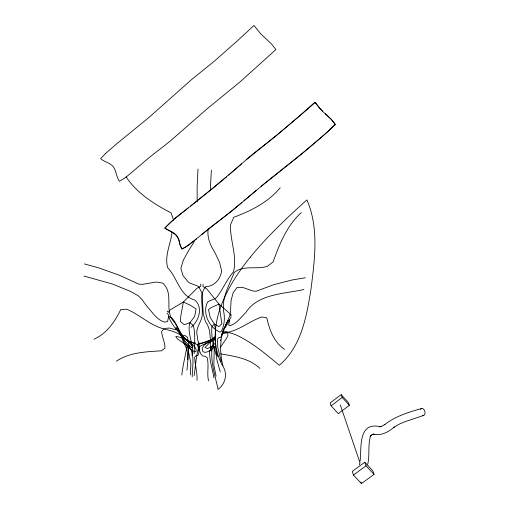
<?xml version="1.0" encoding="UTF-8"?>
<svg xmlns="http://www.w3.org/2000/svg" width="509" height="509" viewBox="0 0 509 509"><rect width="100%" height="100%" fill="white"/><g stroke="black" fill="none" stroke-linecap="round" stroke-linejoin="round"><path stroke-width="0.76" d="M216.471 350.345L216.656 358.788L220.212 371.844M198.046 343.168C203.88 344.09 210.414 340.667 215.192 337.015M208.219 228.789C206.864 237.181 210.115 245.09 214.639 251.987L219.564 262.434L221.631 270.903C220.556 279.027 214.372 286.51 205.763 286.618C199.127 293.979 202.805 304.738 202.264 313.748C202.429 321.885 194.616 327.764 197.346 336.175C197.212 341.062 200.336 345.516 199.534 350.427M187.808 359.691L188.915 345.694L187.566 337.384L184.926 335.52L182.941 335.565C178.226 330.214 176.47 322.91 171.571 317.622L168.536 316.592L167.601 321.51L164.553 322.114C156.829 319.894 152.522 312.405 147.368 306.851L141.674 299.171L138.13 295.678L130.654 291.492L112.374 283.99L83.953 276.063M211.381 170.101L210.236 190.799M197.995 169.083L197.123 186.752L197.193 202.028M186.962 370.189L187.885 360.41L187.732 354.588C187.56 348.983 184.226 344.44 182.375 339.363C180.51 333.427 177.902 327.771 174.657 322.471C163.058 311.215 174.835 294.081 162.721 283.119L156.46 282.037L142.545 284.34L138.792 284.13L119.297 275.216L99.236 268.033L84.367 263.91M196.977 380.376C197.562 372.524 194.832 364.883 194.68 357.032L195.92 355.816L197.937 355.422L198.981 352.26L197.708 344.695C203.078 342.392 208.728 340.941 214.022 338.339M191.95 355.288C194.406 344.186 186.574 333.618 189.952 322.668L194.673 316.426L196.073 308.874L189.959 305.05L183.361 302.015L170.184 309.873L168.269 312.386L167.175 311.094M190.334 374.91L190.913 363.903L187.439 346.031L188.177 344.809L183.215 338.727L179.486 332.727L192.956 346.654L192.09 347.895L188.177 344.809C195.354 353.952 192.389 366.149 192.198 376.806M203.027 284.219L202.989 286.319L206.845 288.985L219.004 304.108L229.444 313.283L230.564 315.943L231.442 314.778M221.11 339.77L220.429 349.059L221.771 361.409M194.133 353.564C194.451 344.262 195.628 334.782 193.356 325.601L189.952 322.668L184.309 324.71L180.339 321.472L180.841 315.796L183.361 302.015L196.862 288.38L200.794 286.185L200.699 284.079M181.815 375.063C182.871 365.277 185.378 355.702 187.058 346.12L185.715 344.58L177.418 338.892L175.802 336.417C183.526 337.276 190.156 342.436 197.651 344.688C199.84 348.29 198.962 353.157 202.639 355.944L204.974 356.281L207.157 357.674C209.193 365.347 206.673 373.307 208.563 380.936M360.13 461.078C361.625 447.271 357.884 421.427 380.401 426.733L379.701 426.822L381.451 426.466L380.802 426.701L384.957 424.455L384.454 424.799C395.27 416.228 408.676 412.112 421.789 408.485M194.12 375.667C195.59 366.206 196.003 356.656 198.625 347.431C203.18 343.39 210.262 343.263 214.83 339M367.727 464.265C369.935 454.887 367.683 444.885 370.628 435.704L370.196 436.747L371.455 434.979L370.997 435.469L372.932 434.279L372.257 434.521L374.16 434.069L373.453 434.158C381.387 436.079 388.431 431.982 394.271 427.064L393.807 427.375L399.126 424.22L404.795 421.745L423.31 415.573M172.074 231.97C170.909 244.002 164.203 255.499 167.716 267.747C177.399 277.844 179.823 296.06 194.871 300.055C203.358 307.557 198.924 321.001 191.053 327.351M359.507 464.895L359.818 463.037M222.694 332.396L223.203 330.131M220.556 340.667L223.68 329.927L230.297 314.721L231.08 300.564L233.154 292.764L236.92 287.636L242.182 287.267L253.132 291.04L256.212 291.243L273.632 284.716L291.854 280.039L305.362 277.774M221.587 335.304L222.598 332.676M194.629 240.337L193.802 242.437L188.661 250.473L183.355 260.112L180.886 268.338L183.024 275.662L187.885 281.56L189.284 282.87L197.956 286.147L198.936 287.019L201.997 293.127L203.269 313.805L205.28 321.128L207.71 325.187L209.562 330.621L210.427 339.56L210.382 347.876L211.267 351.038M220.562 347.138L226.766 337.919L227.987 335.246L227.561 332.822L221.93 333.592M215.714 336.92C207.112 353.208 214.601 372.728 218.087 389.468L220.251 387.521A21.531 19.17 -5.9 0 0 224.641 380.331C226.416 375.069 225.29 369.095 221.975 364.679C217.324 355.696 215.065 345.586 215.154 335.482C215.6 313.652 225.213 293.209 236.959 275.242A181.866 66.055 -34.8 0 1 250.167 257.312M250.167 257.312C267.212 236.43 286.866 217.871 306.902 199.91C319.232 228.178 314.645 259.844 310.948 289.462C306.628 316.496 301.328 346.597 279.326 365.277C266.302 354.468 253.221 343.301 237.938 335.775A164.661 37.577 53.8 0 0 227.975 332.542L222.452 332.587M223.629 329.138C227.396 325.843 228.522 320.772 231.239 316.878M301.277 212.597C286.853 225.646 279.549 243.996 273.117 261.868L267.34 266.334C256.434 269.865 243.378 264.667 234.127 272.614C229.4 285.123 221.523 297.689 223.693 311.591C225.035 318.176 224.399 325.213 221.396 331.276L220.034 332.11C209.358 328.05 201.863 312.666 207.659 302.022C210.631 299.629 215.091 299.922 217.477 296.416C223.177 288.501 226.995 279.333 233.466 271.889C237.506 256.218 229.928 240.668 230.501 224.832L233.784 217.292C251.102 210.79 268.262 202.308 280.23 187.713M215.911 345.439C212.851 348.519 209.371 352.05 204.822 352.419L202.837 351.477L202.098 348.659L203.886 345.369L214.913 336.78M215.014 343.352L212.348 346.088L209.702 351.025C209.11 360.194 212.635 368.891 213.901 377.869M215.498 336.958L205.159 347.303L207.348 348.697L212.348 346.088L214.238 347.45L213.875 365.068L216.071 376.176M241.673 163.841L228.63 175.134M242.01 202.404L231.162 211.642L217.197 222.198A213.564 187.706 -19.3 0 0 203.994 232.664L188.222 245.497L182.063 249.162C179.003 244.905 179.582 238.944 176.082 234.935A10.485 9.881 2.8 0 0 174.021 233.211L164.961 228.306C171.444 220.263 180.218 214.429 188.177 207.952M246.426 159.591C269.783 141.114 292.726 122.02 315.186 102.519L319.347 107.825A92.517 85.887 -61.2 0 0 321.204 109.842L322.572 111.242M243.932 200.737L256.409 190.162M226.575 176.858L190.64 206.075M201.545 234.725C222.624 218.208 243.13 201.882 263.497 184.392C287.693 164.725 312.685 145.994 335.412 124.571L331.238 119.316L325.346 113.838M261.092 186.351L294.297 159.921A823.098 652.754 65.8 0 0 307.175 149.328C316.49 140.987 326.695 133.46 335.113 124.215L331.55 119.66L326.021 114.436M196.525 238.95L185.142 247.329L181.815 248.799L179.741 243.735M341.195 394.615L330.15 402.937L331.079 405.807L338.275 413.626L349.352 405.323L348.328 402.454L341.195 394.615L342.188 397.453L349.352 405.323M331.079 405.807L342.188 397.453M364.794 462.204L352.253 471.404L353.437 475.069L361.46 483.55L374.039 474.375L372.734 470.723L364.794 462.204L366.06 465.824L374.039 474.375M353.437 475.069L366.06 465.824M94.07 339.185C106.833 333.452 114.951 321.688 120.786 309.459L126.868 309.237C139.447 314.632 149.525 324.787 162.785 328.61L169.465 328.05L175.777 329.762L176.375 329.348L176.05 327.325C182.197 335.501 184.805 347.513 194.992 351.91L196.277 351.134C196.353 345.859 190.69 343.537 187.337 340.483C180.924 334.114 172.487 330.106 163.459 329.304L161.595 331.62C162.078 337.174 165.05 342.252 164.948 347.978L161.569 350.803C146.14 351.783 129.744 352.266 116.421 361.161M222.77 331.404L224.17 331.066L228.331 332.212C240.426 329.476 250.104 321.014 261.728 316.954L266.792 317.801C269.433 329.768 273.867 342.188 284.556 349.308M303.867 289.519C284.238 293.96 258.254 293.585 245.949 312.341L245.822 312.532C240.897 317.234 236.736 323.629 229.934 325.76L228.662 324.92L229.782 320.059L227.873 320.804L225.64 324.717L220.728 337.435L219.271 337.384L217.521 339L217.737 347.221L221.205 361.396M220.83 353.889C234.515 356.357 249.404 358.323 259.902 368.401M195.774 343.047C190.805 343.658 183.832 337.982 180.001 333.599C175.866 329.234 172.15 324.405 169.535 318.965C168.562 317.139 169.013 314.416 167.028 313.22M126.06 176.82C136.966 193.28 153.934 203.924 171.075 212.896L173.626 220.193M216.051 354.703C213.341 345.643 211.038 336.169 211.89 326.632L214.353 324.036L210.134 317.304L208.467 309.587L211.362 307.481L219.004 304.108L221.816 323.794L218.927 326.632L214.353 324.036C217.597 334.674 213.048 346.235 217.903 356.631M340.292 404.897L360.016 462.789M360.97 482.068L361.46 483.55M179.626 243.308C179.244 234.541 170.922 231.773 164.63 228.026L175.236 218.253L213.735 187.63L253.927 153.177L276.33 135.661L297.848 117.344A1603.146 1065.903 65.1 0 0 310.7 105.929L314.912 102.163L320.244 108.818A105.191 97.213 -62 0 0 322.222 110.892A68.556 64.172 -59.5 0 0 325.671 114.131M221.307 359.335L222.955 365.678M420.561 409.344A3.627 2.392 75.1 0 1 424.83 411.285A3.627 2.392 75.1 0 1 422.336 415.427M105.745 153.317L100.623 158.662C104.504 162.18 110.478 162.721 113.622 167.149C116.408 171.488 116.37 177.081 119.38 181.312L125.691 177.45L141.776 163.892A220.314 200.451 -16.6 0 1 155.245 152.834L169.516 141.687L207.621 108.398L240.439 81.574L275.916 49.551L271.437 43.908L265.501 38.321A72.354 67.882 -77.9 0 1 261.823 34.835A111.178 102.793 -77.2 0 1 259.698 32.601L253.972 25.45L249.671 29.446A1811.595 1128.809 64.4 0 1 236.558 41.541L214.594 60.953L191.689 79.48L149.042 117.382L116.816 143.703L105.745 153.317"/></g></svg>
